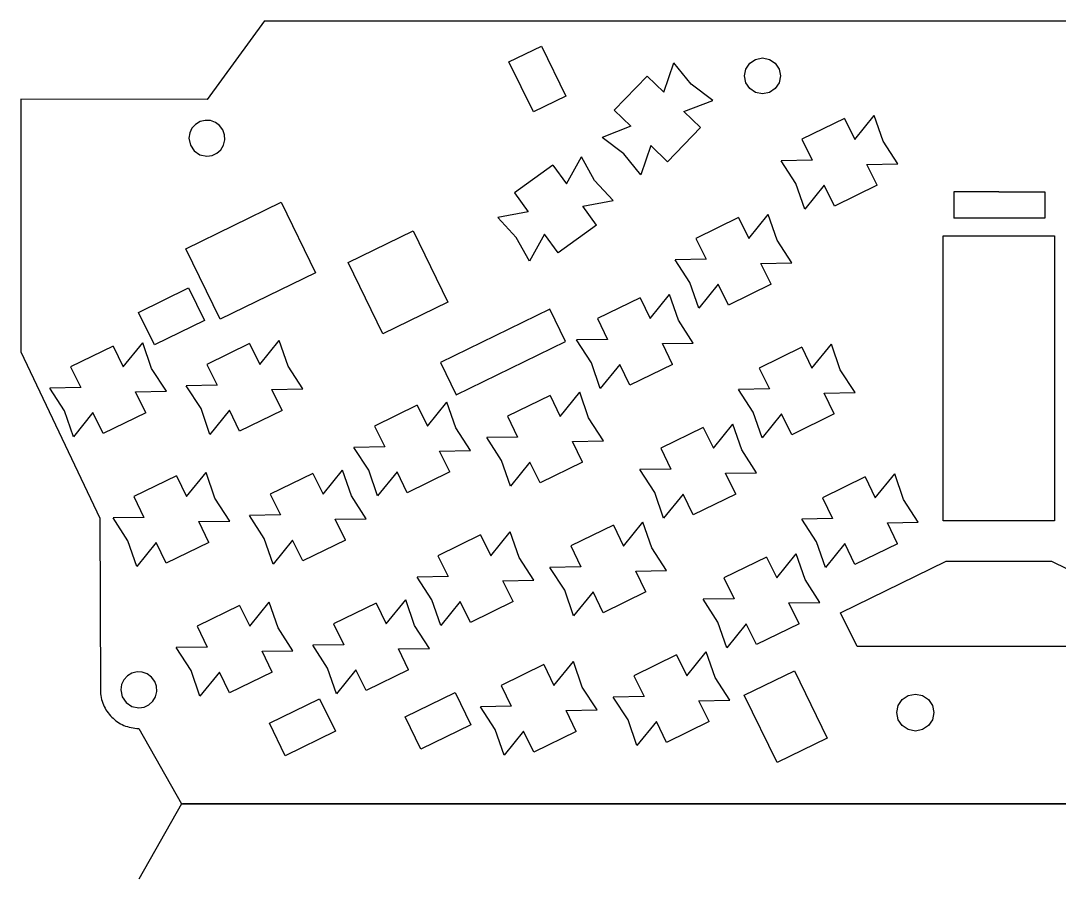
# Model space of a CAD drawing. Extents: x -3 to 397, y 9 to 305.
# Drawn here: x 207.1 to 307.9, y 138.5 to 221.8 of the extents above; entities that cross this region are included whole.
import ezdxf

# ---------------------------------------------------------------- set-up
doc = ezdxf.new("R2010")
doc.units = 0

msp = doc.modelspace()

# ---------------------------------------------------------------- linework, layer by layer
at = {"layer": 'Layer 1'}
for p, q in [((230.798208, 221.755681), (225.207298, 214.113581)), ((230.798208, 221.755681), (373.278108, 221.755681)), ((254.50517, 217.76534), (257.65097, 219.29964)), ((257.65097, 219.29964), (260.01817, 214.44614)), ((256.87237, 212.91184), (254.50517, 217.76534)), ((269.53777, 214.82604), (270.51447, 217.66264)), ((272.17607, 215.61474), (270.51447, 217.66264)), ((277.497326, 217.069782), (277.875356, 217.635544)), ((277.875356, 217.635544), (278.441118, 218.013574)), ((278.441118, 218.013574), (279.10848, 218.14632)), ((279.10848, 218.14632), (279.775842, 218.013574)), ((279.775842, 218.013574), (280.341604, 217.635544)), ((280.341604, 217.635544), (280.719634, 217.069782)), ((277.36458, 216.40242), (277.497326, 217.069782)), ((280.719634, 217.069782), (280.85238, 216.40242)), ((267.91927, 216.38904), (264.72387, 213.08004)), ((267.91927, 216.38904), (269.53777, 214.82604)), ((277.497326, 215.735058), (277.36458, 216.40242)), ((277.36458, 216.40242), (277.36458, 216.40242)), ((277.875356, 215.169296), (277.497326, 215.735058)), ((280.719634, 215.735058), (280.341604, 215.169296)), ((280.85238, 216.40242), (280.719634, 215.735058)), ((274.28077, 214.02564), (272.17607, 215.61474)), ((278.441118, 214.791266), (277.875356, 215.169296)), ((279.10848, 214.65852), (278.441118, 214.791266)), ((279.775842, 214.791266), (279.10848, 214.65852)), ((280.341604, 215.169296), (279.775842, 214.791266)), ((207.138098, 214.135681), (207.155998, 189.62436)), ((225.207298, 214.113581), (207.138098, 214.135681)), ((260.01817, 214.44614), (256.87237, 212.91184)), ((271.47997, 212.95054), (274.28077, 214.02564)), ((264.72387, 213.08004), (266.34237, 211.51714)), ((273.09857, 211.38754), (271.47997, 212.95054)), ((224.090999, 211.704764), (223.751408, 211.328811)), ((224.534225, 211.971253), (224.090999, 211.704764)), ((225.036069, 212.096225), (224.534225, 211.971253)), ((225.542036, 212.070514), (225.036069, 212.096225)), ((226.019328, 211.900643), (225.542036, 212.070514)), ((226.435146, 211.593136), (226.019328, 211.900643)), ((226.742653, 211.177318), (226.435146, 211.593136)), ((287.06497, 212.26984), (282.93047, 210.25334)), ((287.06497, 212.26984), (288.05127, 210.24754)), ((288.05127, 210.24754), (289.93927, 212.57894)), ((290.80017, 210.08624), (289.93927, 212.57894)), ((223.534028, 210.871198), (223.45744, 210.35973)), ((223.751408, 211.328811), (223.534028, 210.871198)), ((226.912524, 210.700026), (226.742653, 211.177318)), ((226.938235, 210.194059), (226.912524, 210.700026)), ((266.34237, 211.51714), (263.54167, 210.44204)), ((273.09857, 211.38754), (269.90307, 208.07854)), ((223.45744, 210.35973), (223.594516, 209.68077)), ((223.594516, 209.68077), (223.968334, 209.126324)), ((226.546774, 209.248989), (226.813263, 209.692215)), ((226.813263, 209.692215), (226.938235, 210.194059)), ((265.64627, 208.85294), (263.54167, 210.44204)), ((268.28457, 209.64154), (267.30787, 206.80494)), ((269.90307, 208.07854), (268.28457, 209.64154)), ((282.93047, 210.25334), (283.91687, 208.23104)), ((292.23447, 207.87314), (290.80017, 210.08624)), ((223.968334, 209.126324), (224.52278, 208.752506)), ((224.52278, 208.752506), (225.20174, 208.61543)), ((225.20174, 208.61543), (225.713208, 208.692018)), ((225.20174, 208.61543), (225.20174, 208.61543)), ((225.713208, 208.692018), (226.170821, 208.909398)), ((226.170821, 208.909398), (226.546774, 209.248989)), ((267.30787, 206.80494), (265.64627, 208.85294)), ((258.75527, 207.75844), (255.03387, 205.05464)), ((258.75527, 207.75844), (260.07787, 205.93814)), ((260.07787, 205.93814), (261.53227, 208.56204)), ((262.81297, 206.25674), (261.53227, 208.56204)), ((283.91687, 208.23104), (280.91727, 208.17864)), ((282.35157, 205.96554), (280.91727, 208.17864)), ((289.23487, 207.82074), (292.23447, 207.87314)), ((290.22127, 205.79854), (289.23487, 207.82074)), ((264.60977, 204.32624), (262.81297, 206.25674)), ((283.21247, 203.47284), (282.35157, 205.96554)), ((285.10047, 205.80424), (283.21247, 203.47284)), ((286.08677, 203.78194), (285.10047, 205.80424)), ((290.22127, 205.79854), (286.08677, 203.78194)), ((255.03387, 205.05464), (256.35637, 203.23434)), ((302.03087, 205.14954), (297.66087, 205.14954)), ((297.66087, 205.14954), (297.66087, 202.61954)), ((302.03087, 205.14954), (306.51087, 205.14954)), ((306.51087, 205.14954), (306.51087, 202.61954)), ((223.14437, 199.64494), (232.40197, 204.16014)), ((232.40197, 204.16014), (235.74237, 197.31134)), ((261.66487, 203.75384), (264.60977, 204.32624)), ((262.98737, 201.93354), (261.66487, 203.75384)), ((256.35637, 203.23434), (253.41147, 202.66194)), ((255.20817, 200.73154), (253.41147, 202.66194)), ((276.77957, 202.66394), (272.64507, 200.64744)), ((276.77957, 202.66394), (277.76587, 200.64164)), ((277.76587, 200.64164), (279.65387, 202.97304)), ((280.51477, 200.48034), (279.65387, 202.97304)), ((306.51087, 202.61954), (297.66087, 202.61954)), ((262.98737, 201.93354), (259.26587, 199.22974)), ((238.90807, 198.30304), (245.19957, 201.37164)), ((245.19957, 201.37164), (248.57507, 194.45094)), ((256.48897, 198.42614), (255.20817, 200.73154)), ((257.94337, 201.05004), (256.48897, 198.42614)), ((259.26587, 199.22974), (257.94337, 201.05004)), ((272.64507, 200.64744), (273.63137, 198.62514)), ((296.62767, 173.239839), (296.62767, 200.89094)), ((296.62767, 200.89094), (307.44957, 200.89094)), ((307.44957, 200.89094), (307.44957, 173.239839)), ((226.48477, 192.79614), (223.14437, 199.64494)), ((281.94897, 198.26724), (280.51477, 200.48034)), ((273.63137, 198.62514), (270.63187, 198.57274)), ((272.06607, 196.35964), (270.63187, 198.57274)), ((242.28347, 191.38234), (238.90807, 198.30304)), ((278.94947, 198.21494), (281.94897, 198.26724)), ((279.93577, 196.19264), (278.94947, 198.21494)), ((235.74237, 197.31134), (226.48477, 192.79614)), ((218.57057, 193.46594), (223.42407, 195.83314)), ((223.42407, 195.83314), (224.95837, 192.68734)), ((272.92707, 193.86694), (272.06607, 196.35964)), ((274.81497, 196.19844), (272.92707, 193.86694)), ((275.80137, 194.17614), (274.81497, 196.19844)), ((279.93577, 196.19244), (275.80137, 194.17594)), ((267.22147, 194.88684), (263.08697, 192.87034)), ((267.22147, 194.88684), (268.20777, 192.86454)), ((268.20777, 192.86454), (270.09577, 195.19604)), ((270.95667, 192.70334), (270.09577, 195.19604)), ((220.10487, 190.32014), (218.57057, 193.46594)), ((248.57507, 194.45094), (242.28347, 191.38234)), ((258.46717, 193.78804), (247.86137, 188.61524)), ((260.00147, 190.64224), (258.46717, 193.78804)), ((224.95837, 192.68734), (220.10487, 190.32014)), ((263.08697, 192.87034), (264.07337, 190.84804)), ((272.39097, 190.49014), (270.95667, 192.70334)), ((217.08727, 188.18084), (218.97527, 190.51224)), ((219.83617, 188.01954), (218.97527, 190.51224)), ((229.34137, 190.43034), (225.20697, 188.41384)), ((229.34137, 190.43034), (230.32767, 188.40804)), ((230.32767, 188.40804), (232.21567, 190.73944)), ((233.07667, 188.24674), (232.21567, 190.73944)), ((249.39567, 185.46944), (260.00147, 190.64224)), ((264.07337, 190.84804), (261.07377, 190.79574)), ((262.50807, 188.58264), (261.07377, 190.79574)), ((269.39137, 190.43784), (272.39097, 190.49014)), ((270.37767, 188.41554), (269.39137, 190.43784)), ((207.155978, 189.62437), (214.818088, 173.51566)), ((207.155988, 189.62437), (207.155988, 189.62437)), ((216.10097, 190.20314), (211.96657, 188.18654)), ((216.10097, 190.20314), (217.08727, 188.18084)), ((282.91677, 190.08084), (278.78227, 188.06434)), ((282.91677, 190.08084), (283.90307, 188.05854)), ((283.90307, 188.05854), (285.79107, 190.38994)), ((286.65197, 187.89724), (285.79107, 190.38994)), ((247.86137, 188.61524), (249.39567, 185.46944)), ((263.36897, 186.08984), (262.50807, 188.58264)), ((265.25697, 188.42134), (263.36897, 186.08984)), ((266.24327, 186.39904), (265.25697, 188.42134)), ((270.37767, 188.41534), (266.24327, 186.39884)), ((211.96657, 188.18654), (212.95287, 186.16434)), ((221.27047, 185.80644), (219.83617, 188.01954)), ((225.20697, 188.41384), (226.19327, 186.39154)), ((234.51087, 186.03364), (233.07667, 188.24674)), ((278.78227, 188.06434), (279.76857, 186.04204)), ((288.08617, 185.68414), (286.65197, 187.89724)), ((212.95287, 186.16434), (209.95327, 186.11194)), ((211.38757, 183.89884), (209.95327, 186.11194)), ((218.27087, 185.75404), (221.27047, 185.80644)), ((219.25727, 183.73174), (218.27087, 185.75404)), ((226.19327, 186.39154), (223.19367, 186.33914)), ((224.62797, 184.12604), (223.19367, 186.33914)), ((231.51127, 185.98124), (234.51087, 186.03364)), ((232.49767, 183.95894), (231.51127, 185.98124)), ((258.49627, 185.40204), (254.36177, 183.385539)), ((258.49627, 185.40204), (259.48257, 183.379739)), ((259.48257, 183.379739), (261.37057, 185.71124)), ((262.23147, 183.218539), (261.37057, 185.71124)), ((279.76857, 186.04204), (276.76907, 185.98964)), ((278.20327, 183.77654), (276.76907, 185.98964)), ((285.08667, 185.63174), (288.08617, 185.68414)), ((286.07297, 183.60954), (285.08667, 185.63174)), ((245.60657, 184.45584), (241.47207, 182.439339)), ((245.60657, 184.45584), (246.59287, 182.433539)), ((246.59287, 182.433539), (248.48087, 184.76494)), ((249.34177, 182.272239), (248.48087, 184.76494)), ((212.24847, 181.406139), (211.38757, 183.89884)), ((214.13647, 183.73754), (212.24847, 181.406139)), ((215.12277, 181.715239), (214.13647, 183.73754)), ((219.25727, 183.73154), (215.12277, 181.715039)), ((225.48887, 181.633339), (224.62797, 184.12604)), ((227.37687, 183.96474), (225.48887, 181.633339)), ((228.36317, 181.942439), (227.37687, 183.96474)), ((232.49767, 183.95874), (228.36317, 181.942239)), ((254.36177, 183.385539), (255.34817, 181.363239)), ((279.06427, 181.283839), (278.20327, 183.77654)), ((280.95217, 183.61524), (279.06427, 181.283839)), ((281.93857, 181.593039), (280.95217, 183.61524)), ((286.07297, 183.60924), (281.93857, 181.592739)), ((241.47207, 182.439339), (242.45847, 180.417039)), ((263.66577, 181.005439), (262.23147, 183.218539)), ((274.34497, 180.281439), (276.23297, 182.612939)), ((277.09387, 180.120139), (276.23297, 182.612939)), ((250.77607, 180.059139), (249.34177, 182.272239)), ((255.34817, 181.363239), (252.34857, 181.310939)), ((273.35867, 182.303739), (269.22417, 180.287239)), ((273.35867, 182.303739), (274.34497, 180.281439)), ((242.45847, 180.417039), (239.45887, 180.364639)), ((240.89317, 178.151539), (239.45887, 180.364639)), ((253.78287, 179.097839), (252.34857, 181.310939)), ((260.66617, 180.953039), (263.66577, 181.005439)), ((261.65257, 178.930739), (260.66617, 180.953039)), ((247.77647, 180.006839), (250.77607, 180.059139)), ((248.76287, 177.984539), (247.77647, 180.006839)), ((269.22417, 180.287239), (270.21057, 178.264939)), ((278.52807, 177.907039), (277.09387, 180.120139)), ((254.64377, 176.605139), (253.78287, 179.097839)), ((256.53177, 178.936539), (254.64377, 176.605139)), ((257.51807, 176.914239), (256.53177, 178.936539)), ((261.65257, 178.930739), (257.51807, 176.914239)), ((222.23817, 177.619939), (218.10367, 175.603439)), ((222.23817, 177.619939), (223.22447, 175.597739)), ((223.22447, 175.597739), (225.11247, 177.929139)), ((225.97337, 175.436439), (225.11247, 177.929139)), ((235.47857, 177.847139), (231.34417, 175.830639)), ((235.47857, 177.847139), (236.46487, 175.824939)), ((236.46487, 175.824939), (238.35287, 178.156339)), ((239.21377, 175.663639), (238.35287, 178.156339)), ((241.75407, 175.658839), (240.89317, 178.151539)), ((243.64207, 177.990339), (241.75407, 175.658839)), ((244.62837, 175.968039), (243.64207, 177.990339)), ((248.76287, 177.984539), (244.62837, 175.968039)), ((270.21057, 178.264939), (267.21097, 178.212639)), ((268.64517, 175.999439), (267.21097, 178.212639)), ((275.52857, 177.854739), (278.52807, 177.907039)), ((276.51487, 175.832439), (275.52857, 177.854739)), ((289.05397, 177.497739), (284.91947, 175.481239)), ((289.05397, 177.497739), (290.04027, 175.475439)), ((290.04027, 175.475439), (291.92817, 177.806839)), ((292.78917, 175.314139), (291.92817, 177.806839)), ((218.10367, 175.603439), (219.09007, 173.581139)), ((227.40767, 173.223339), (225.97337, 175.436439)), ((231.34417, 175.830639), (232.33047, 173.808439)), ((240.64807, 173.450539), (239.21377, 175.663639)), ((269.50617, 173.506739), (268.64517, 175.999439)), ((271.39417, 175.838239), (269.50617, 173.506739)), ((272.38047, 173.815939), (271.39417, 175.838239)), ((276.51487, 175.832439), (272.38047, 173.815939)), ((284.91947, 175.481239), (285.90577, 173.458939)), ((294.22337, 173.101039), (292.78917, 175.314139)), ((214.818078, 173.51566), (214.864578, 156.84995)), ((219.09007, 173.581139), (216.09047, 173.528839)), ((217.52477, 171.315739), (216.09047, 173.528839)), ((232.33047, 173.808439), (229.33087, 173.756039)), ((230.76517, 171.542939), (229.33087, 173.756039)), ((237.64847, 173.398139), (240.64807, 173.450539)), ((238.63487, 171.375839), (237.64847, 173.398139)), ((285.90577, 173.458939), (282.90627, 173.406539)), ((284.34047, 171.193439), (282.90627, 173.406539)), ((224.40807, 173.170939), (227.40767, 173.223339)), ((225.39447, 171.148639), (224.40807, 173.170939)), ((264.63347, 172.818939), (260.49897, 170.802439)), ((264.63347, 172.818939), (265.61977, 170.796639)), ((265.61977, 170.796639), (267.50777, 173.128139)), ((268.36867, 170.635339), (267.50777, 173.128139)), ((291.22387, 173.048639), (294.22337, 173.101039)), ((292.21017, 171.026339), (291.22387, 173.048639)), ((307.44957, 173.239839), (296.62767, 173.239839)), ((218.38567, 168.823039), (217.52477, 171.315739)), ((231.62607, 169.050239), (230.76517, 171.542939)), ((233.51407, 171.381639), (231.62607, 169.050239)), ((234.50037, 169.359339), (233.51407, 171.381639)), ((238.63487, 171.375839), (234.50037, 169.359339)), ((251.74377, 171.872739), (247.60927, 169.856239)), ((251.74377, 171.872739), (252.73007, 169.850439)), ((252.73007, 169.850439), (254.61807, 172.181839)), ((255.47897, 169.689139), (254.61807, 172.181839)), ((220.27367, 171.154439), (218.38567, 168.823039)), ((221.25997, 169.132139), (220.27367, 171.154439)), ((225.39447, 171.148639), (221.25997, 169.132139)), ((260.49897, 170.802439), (261.48537, 168.780139)), ((269.80297, 168.422239), (268.36867, 170.635339)), ((285.20147, 168.700739), (284.34047, 171.193439)), ((287.08937, 171.032139), (285.20147, 168.700739)), ((288.07577, 169.009839), (287.08937, 171.032139)), ((292.21017, 171.026339), (288.07577, 169.009839)), ((247.60927, 169.856239), (248.59567, 167.833939)), ((256.91327, 167.476037), (255.47897, 169.689139)), ((279.49587, 169.720639), (275.36137, 167.704139)), ((279.49587, 169.720639), (280.48217, 167.698339)), ((280.48217, 167.698339), (282.37017, 170.029739)), ((283.23107, 167.537039), (282.37017, 170.029739)), ((286.67787, 164.323437), (296.92417, 169.320939)), ((296.92417, 169.320939), (307.15107, 169.320939)), ((307.15107, 169.320939), (317.39727, 164.323437)), ((261.48537, 168.780139), (258.48577, 168.727839)), ((259.92007, 166.514737), (258.48577, 168.727839)), ((266.80337, 168.369939), (269.80297, 168.422239)), ((267.78977, 166.347637), (266.80337, 168.369939)), ((248.59567, 167.833939), (245.59607, 167.781539)), ((247.03037, 165.568437), (245.59607, 167.781539)), ((253.91367, 167.423637), (256.91327, 167.476037)), ((254.89997, 165.401437), (253.91367, 167.423637)), ((275.36137, 167.704139), (276.34767, 165.681837)), ((284.66527, 165.323937), (283.23107, 167.537039)), ((260.78097, 164.021937), (259.92007, 166.514737)), ((262.66897, 166.353437), (260.78097, 164.021937)), ((263.65527, 164.331137), (262.66897, 166.353437)), ((267.78977, 166.347637), (263.65527, 164.331137)), ((229.36167, 163.014537), (231.24967, 165.346037)), ((232.11057, 162.853337), (231.24967, 165.346037)), ((241.61577, 165.264037), (237.48137, 163.247537)), ((241.61577, 165.264037), (242.60207, 163.241737)), ((242.60207, 163.241737), (244.49007, 165.573237)), ((245.35097, 163.080537), (244.49007, 165.573237)), ((247.89127, 163.075737), (247.03037, 165.568437)), ((249.77927, 165.407137), (247.89127, 163.075737)), ((250.76557, 163.384837), (249.77927, 165.407137)), ((254.89997, 165.401437), (250.76557, 163.384837)), ((276.34767, 165.681837), (273.34817, 165.629437)), ((274.78237, 163.416337), (273.34817, 165.629437)), ((281.66577, 165.271637), (284.66527, 165.323937)), ((282.65207, 163.249337), (281.66577, 165.271637)), ((228.37537, 165.036837), (224.24087, 163.020337)), ((228.37537, 165.036837), (229.36167, 163.014537)), ((288.27797, 161.042837), (286.67787, 164.323437)), ((237.48137, 163.247537), (238.46767, 161.225237)), ((275.64337, 160.923637), (274.78237, 163.416337)), ((277.53137, 163.255037), (275.64337, 160.923637)), ((278.51767, 161.232837), (277.53137, 163.255037)), ((282.65207, 163.249337), (278.51767, 161.232837)), ((224.24087, 163.020337), (225.22727, 160.998037)), ((233.54487, 160.640137), (232.11057, 162.853337)), ((246.78527, 160.867437), (245.35097, 163.080537)), ((238.46767, 161.225237), (235.46807, 161.172937)), ((225.22727, 160.998037), (222.22767, 160.945737)), ((223.66197, 158.732637), (222.22767, 160.945737)), ((230.54527, 160.587837), (233.54487, 160.640137)), ((231.53167, 158.565537), (230.54527, 160.587837)), ((236.90237, 158.959837), (235.46807, 161.172937)), ((243.78567, 160.815037), (246.78527, 160.867437)), ((244.77207, 158.792737), (243.78567, 160.815037)), ((270.77067, 160.235837), (266.63617, 158.219337)), ((270.77067, 160.235837), (271.75697, 158.213537)), ((271.75697, 158.213537), (273.64497, 160.545037)), ((274.50587, 158.052237), (273.64497, 160.545037)), ((315.79727, 161.042837), (288.27797, 161.042837)), ((257.88097, 159.289637), (253.74647, 157.273137)), ((257.88097, 159.289637), (258.86727, 157.267337)), ((258.86727, 157.267337), (260.75527, 159.598737)), ((261.61617, 157.106037), (260.75527, 159.598737)), ((217.480829, 158.191164), (217.141238, 157.815211)), ((217.924055, 158.457653), (217.480829, 158.191164)), ((218.425899, 158.582625), (217.924055, 158.457653)), ((218.931866, 158.556914), (218.425899, 158.582625)), ((219.409158, 158.387043), (218.931866, 158.556914)), ((219.824976, 158.079536), (219.409158, 158.387043)), ((224.52287, 156.239837), (223.66197, 158.732637)), ((226.41087, 158.571337), (224.52287, 156.239837)), ((227.39717, 156.549037), (226.41087, 158.571337)), ((231.53167, 158.565537), (227.39717, 156.549037)), ((237.76327, 156.467137), (236.90237, 158.959837)), ((239.65127, 158.798537), (237.76327, 156.467137)), ((240.63757, 156.776237), (239.65127, 158.798537)), ((244.77207, 158.792737), (240.63757, 156.776237)), ((266.63617, 158.219337), (267.62257, 156.197037)), ((277.34127, 156.320537), (282.19467, 158.687737)), ((282.19467, 158.687737), (285.37287, 152.171537)), ((216.923858, 157.357598), (216.84727, 156.84613)), ((217.141238, 157.815211), (216.923858, 157.357598)), ((220.132483, 157.663718), (219.824976, 158.079536)), ((220.302354, 157.186426), (220.132483, 157.663718)), ((220.328065, 156.680459), (220.302354, 157.186426)), ((253.74647, 157.273137), (254.73287, 155.250837)), ((275.94017, 155.839137), (274.50587, 158.052237)), ((214.864598, 156.84995), (214.864598, 156.84995)), ((214.864608, 156.84994), (214.869608, 156.65774)), ((214.869798, 156.65774), (214.884598, 156.46804)), ((214.884598, 156.46805), (214.908498, 156.28115)), ((214.908498, 156.28116), (214.941598, 156.09726)), ((216.84727, 156.84613), (216.984346, 156.16717)), ((219.936604, 155.735389), (220.203093, 156.178615)), ((220.203093, 156.178615), (220.328065, 156.680459)), ((244.42647, 154.230137), (249.27997, 156.597337)), ((249.27997, 156.597337), (250.81427, 153.451537)), ((263.05047, 154.892937), (261.61617, 157.106037)), ((267.62257, 156.197037), (264.62297, 156.144637)), ((280.51937, 149.804337), (277.34127, 156.320537)), ((292.668684, 155.910511), (293.239659, 156.295473)), ((293.239659, 156.295473), (293.93886, 156.436635)), ((293.93886, 156.436635), (294.638061, 156.295473)), ((294.638061, 156.295473), (295.209036, 155.910511)), ((214.941598, 156.09725), (214.983398, 155.91645)), ((214.983398, 155.91645), (215.033798, 155.73915)), ((215.033798, 155.73915), (215.092598, 155.56555)), ((215.092598, 155.56555), (215.159498, 155.39585)), ((215.159508, 155.39585), (215.234308, 155.23025)), ((215.234288, 155.23026), (215.316688, 155.06905)), ((216.984346, 156.16717), (217.358164, 155.612724)), ((217.358164, 155.612724), (217.91261, 155.238906)), ((217.91261, 155.238906), (218.59157, 155.10183)), ((218.59157, 155.10183), (219.103038, 155.178418)), ((219.103038, 155.178418), (219.560651, 155.395798)), ((219.560651, 155.395798), (219.936604, 155.735389)), ((231.27147, 153.599537), (236.12497, 155.966737)), ((236.12497, 155.966737), (237.65927, 152.821037)), ((254.73287, 155.250837), (251.73327, 155.198437)), ((253.16747, 152.985337), (251.73327, 155.198437)), ((266.05727, 153.931537), (264.62297, 156.144637)), ((272.94057, 155.786837), (275.94017, 155.839137)), ((273.92697, 153.764537), (272.94057, 155.786837)), ((292.14256, 154.640335), (292.283722, 155.339536)), ((292.283722, 155.339536), (292.668684, 155.910511)), ((295.209036, 155.910511), (295.593998, 155.339536)), ((295.593998, 155.339536), (295.73516, 154.640335)), ((215.316688, 155.06904), (215.406488, 154.91244)), ((215.406498, 154.91245), (215.503498, 154.76065)), ((215.503488, 154.76064), (215.607508, 154.61394)), ((215.607488, 154.61396), (215.718288, 154.47256)), ((215.718298, 154.47255), (215.835498, 154.33675)), ((215.835488, 154.33675), (215.958888, 154.20665)), ((215.958898, 154.20665), (216.088398, 154.08255)), ((218.59157, 155.10183), (218.59157, 155.10183)), ((245.96077, 151.084337), (244.42647, 154.230137)), ((260.05087, 154.840537), (263.05047, 154.892937)), ((261.03717, 152.818237), (260.05087, 154.840537)), ((292.283722, 153.941134), (292.14256, 154.640335)), ((292.14256, 154.640335), (292.14256, 154.640335)), ((295.73516, 154.640335), (295.593998, 153.941134)), ((216.088408, 154.08255), (216.223708, 153.96475)), ((216.223678, 153.96474), (216.364578, 153.85334)), ((216.364608, 153.85335), (216.510808, 153.74865)), ((216.510798, 153.74865), (216.662098, 153.65095)), ((216.662088, 153.65095), (216.818298, 153.56035)), ((216.818298, 153.56034), (216.979108, 153.47714)), ((216.979108, 153.47715), (217.144308, 153.40165)), ((217.144308, 153.40165), (217.313698, 153.33395)), ((217.313708, 153.33394), (217.487108, 153.27434)), ((217.487088, 153.27435), (217.664188, 153.22315)), ((217.664208, 153.22315), (217.844708, 153.18045)), ((217.844698, 153.18045), (218.028498, 153.14655)), ((232.80577, 150.453737), (231.27147, 153.599537)), ((250.81427, 153.451537), (245.96077, 151.084337)), ((266.91817, 151.438837), (266.05727, 153.931537)), ((268.80617, 153.770337), (266.91817, 151.438837)), ((269.79247, 151.748037), (268.80617, 153.770337)), ((273.92697, 153.764537), (269.79247, 151.748037)), ((292.668684, 153.370159), (292.283722, 153.941134)), ((293.239659, 152.985197), (292.668684, 153.370159)), ((295.209036, 153.370159), (294.638061, 152.985197)), ((295.593998, 153.941134), (295.209036, 153.370159)), ((218.028478, 153.14655), (218.215298, 153.12165)), ((218.215298, 153.12165), (218.404898, 153.10605)), ((218.404898, 153.10605), (218.596998, 153.10005)), ((218.597008, 153.09995), (222.748108, 145.78566)), ((237.65927, 152.821037), (232.80577, 150.453737)), ((254.02847, 150.492637), (253.16747, 152.985337)), ((255.91647, 152.824037), (254.02847, 150.492637)), ((256.90277, 150.801737), (255.91647, 152.824037)), ((261.03717, 152.818237), (256.90277, 150.801737)), ((285.37287, 152.171537), (280.51937, 149.804337)), ((293.93886, 152.844035), (293.239659, 152.985197)), ((294.638061, 152.985197), (293.93886, 152.844035)), ((222.749093, 145.78624), (218.597993, 138.47193)), ((222.748098, 145.78565), (275.428098, 145.78565)), ((381.228343, 145.78623), (222.840373, 145.78623)), ((275.428098, 145.78565), (275.428098, 145.78565)), ((275.428098, 145.78565), (328.648108, 145.78565))]:
    msp.add_line(p, q, dxfattribs=at)

doc.saveas('drawing.dxf')
